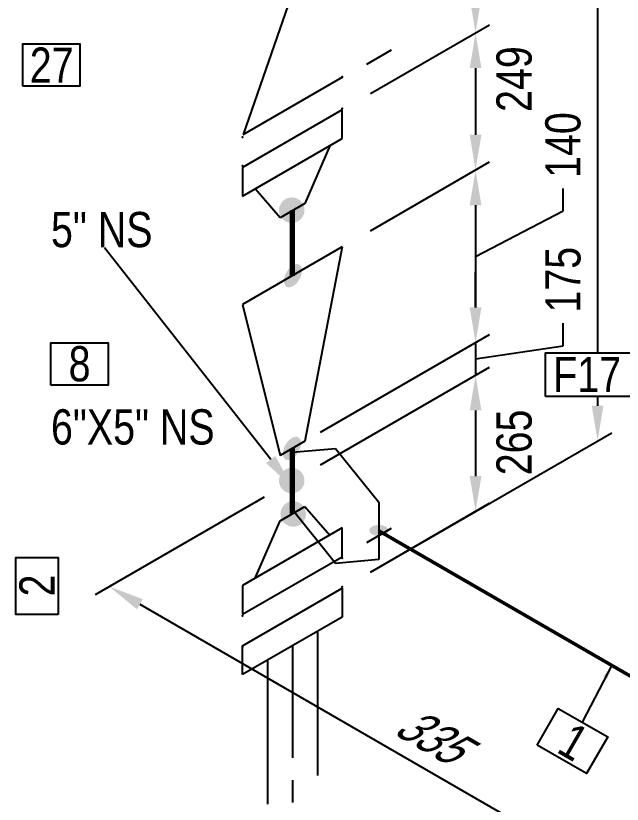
# Model space of a CAD drawing. Header units: millimetres. Extents: x 0 to 594, y 0 to 420.
# Drawn here: x 284.2 to 327.2, y 136.5 to 192.5 of the extents above; entities that cross this region are included whole.
import ezdxf
from ezdxf import colors
from ezdxf.entities.mleader import LeaderData, LeaderLine
from ezdxf.enums import TextEntityAlignment as Align
from ezdxf.math import Vec2, Vec3

# ---------------------------------------------------------------- set-up
doc = ezdxf.new("R2010")
doc.units = ezdxf.units.MM
doc.header["$LTSCALE"] = 0.25
doc.linetypes.add('CENTER', pattern=[50.800000000000004, 31.75, -6.35, 6.35, -6.35])
doc.linetypes.add('DASHED2', pattern=[9.524999999999999, 6.35, -3.175])
for name, color, linetype in [('기호', 4, 'Continuous'), ('밸브', 4, 'Continuous'), ('연속', 7, 'DASHED2'), ('열 추적 선', 7, 'CENTER'), ('용접', 1, 'Continuous'), ('주석', 7, 'Continuous'), ('치수', 1, 'Continuous')]:
    doc.layers.add(name, color=color, linetype=linetype)
doc.layers.add('파이프', color=3, linetype='Continuous', lineweight=70)
doc.layers.add('파이프 작은 보어', color=30, linetype='Continuous', lineweight=50)
doc.styles.add('AdskIsoAnnotation', font='arial.ttf', dxfattribs={"width": 0.8, "height": 1})
doc.styles.add('AdskIsoMetric', font='arial.ttf', dxfattribs={"width": 0.8, "height": 2.5})
doc.styles.add('AdskIsoMetric-30', font='arial.ttf', dxfattribs={"width": 0.8, "height": 2.5})
doc.styles.add('AdskIsoMetric30', font='arial.ttf', dxfattribs={"width": 0.8, "oblique": 30, "height": 2.5})
doc.styles.get("Standard").update_dxf_attribs({"font": 'arial.ttf'})
doc.dimstyles.new('AdskIsoMetric', dxfattribs={"dimtxt": 2.5, "dimasz": 2.5, "dimexe": 1, "dimexo": 2, "dimgap": 0.8, "dimtad": 1, "dimdec": 0, "dimrnd": 1, "dimzin": 0, "dimdsep": 46, "dimtxsty": 'AdskIsoMetric', "dimcen": 0, "dimclrt": 7, "dimadec": 0, "dimazin": 0, "dimtfac": 1, "dimtdec": 0, "dimtmove": 1, "dimatfit": 3, "dimfxl": 0, "dimfrac": 2, "dimtolj": 1, "dimtzin": 0, "dimarcsym": 0})

# ---------------------------------------------------------------- blocks, each defined once
blk = doc.blocks.new('끝 장비-2-IsoRight')
at = {"color": 0, "linetype": 'ByBlock', "lineweight": -2, "extrusion": (-0.7071067811865476, -0.408248290463863, 0.5773502691896257)}
for p, q in [((-0.08838834764831839, 0.1530931089239486), (-0.5303300858899107, 0.4082482904638631)), ((-0.08838834764831846, -0.1530931089239486), (-0.08838834764831842, 0.2551551815399143)), ((-0.08838834764831842, 0.2551551815399143), (2.081668171172169e-17, 0.2041241452319315)), ((-0.08838834764831846, -0.05103103630798286), (-0.5303300858899107, 0.2041241452319316)), ((2.081668171172169e-17, 0.2041241452319315), (-2.081668171172169e-17, -0.2041241452319315)), ((-2.081668171172169e-17, -0.2041241452319315), (-0.08838834764831846, -0.1530931089239486))]:
    blk.add_line(p, q, dxfattribs=at)
blk = doc.blocks.new('개스킷-2-IsoRight')
at = {"color": 0, "linetype": 'ByBlock', "lineweight": -2, "extrusion": (-1, 0, 0)}
for p in [(-0.05293575327064105, 0.2346866166324917), (0.04419417382415927, 0.17860862707794), (-0.04419417382415924, -0.17860862707794), (0.0441941738241592, -0.2296396633859229)]:
    blk.add_point(p, dxfattribs=at)
blk = doc.blocks.new('플랜지WN-2-IsoRight')
at = {"color": 0, "linetype": 'ByBlock', "lineweight": -2, "extrusion": (-0.7071067811865476, -0.408248290463863, 0.5773502691896257)}
for p, q in [((0.1104854345603982, 0.1403353498469528), (0.02209708691207962, 0.1913663861549358)), ((0.02209708691207962, 0.1913663861549358), (0.02209708691207957, -0.2168819043089272)), ((-0.1104854345603981, 0.1148198316929615), (0.02209708691207961, 0.1403353498469529)), ((0.110485434560398, -0.2679129406169101), (0.1104854345603982, 0.1403353498469528)), ((-0.1104854345603981, 0.01275775907699575), (-0.1104854345603981, 0.1148198316929615)), ((0.02209708691207957, -0.1658508680009443), (-0.1104854345603981, 0.01275775907699575)), ((0.02209708691207957, -0.2168819043089272), (0.110485434560398, -0.2679129406169101))]:
    blk.add_line(p, q, dxfattribs=at)
blk = doc.blocks.new('화살표된 체크 밸브-2-Iso2DSkew0')
h = blk.add_hatch(color=256)
h.paths.add_polyline_path([(2.335108053483557, 6.741199315272378), (3.081431742627578, 6.741260187797661), (3.572562487214167, 10.31342256739681)], flags=0)
h.paths.add_polyline_path([(1.588756181558448, 6.741138440448418), (2.335108053483557, 6.741199315272378), (3.572562487214167, 10.31342256739681)], flags=0)
at = {"color": 0, "extrusion": (0.7071067811865475, -0.4082482904639373, 0.5773502691895733)}
for p, q in [((-3.502990759890617, 6.217668327601036), (3.568077051974861, 10.30015123224412)), ((3.568077051974861, 10.30015123224412), (-3.502990759884187, -10.11226329094829)), ((-3.502990759884187, -10.11226329094829), (3.568077051981291, -6.029780386305205))]:
    blk.add_line(p, q, dxfattribs=at)
blk = doc.blocks.new('리듀서 CONC-2-IsoRight')
at = {"color": 0, "linetype": 'ByBlock', "lineweight": -2, "extrusion": (-0.7071067811865476, -0.408248290463863, 0.5773502691896257)}
for p, q in [((-0.2651650429449554, 0.1020620726159658), (-0.2651650429449554, 0.2041241452319316)), ((0.2651650429449554, 0.05103103630798281), (-0.2651650429449554, 0.2041241452319316)), ((0.2651650429449553, -0.3572172541558802), (-0.2651650429449554, 0.1020620726159658)), ((0.2651650429449553, -0.3572172541558802), (0.2651650429449554, 0.05103103630798281))]:
    blk.add_line(p, q, dxfattribs=at)
blk = doc.blocks.new('*D89')
at = {"layer": 'Defpoints', "color": 0}
for p in [(303.7951779311902, 159.4501070608708), (344.6285850452859, 135.8749284716878), (331.6382039885243, 128.3749284716725)]:
    blk.add_point(p, dxfattribs=at)
at = {"layer": '치수', "color": 0, "lineweight": -2}
for p, q in [((301.7951779311911, 158.2954065224893), (289.8047968744281, 151.3727567916642)), ((292.9698603838904, 150.7001070608578), (329.4731404790616, 129.6249284716697)), ((342.6285850452869, 134.7202279333063), (330.6382039885248, 127.7975782024818))]:
    blk.add_line(p, q, dxfattribs=at)
at = {"layer": '치수', "color": 0}
for points in [[(293.1781937172233, 151.0609509791016), (292.7615270505576, 150.339263142614), (290.8047968744277, 151.9501070608549)], [(329.6814738123945, 129.9857723899135), (329.2648071457288, 129.2640845534259), (331.6382039885243, 128.3749284716725)]]:
    blk.add_solid(points, dxfattribs=at)
at = {"layer": '치수', "color": 7, "insert": (313.4877999447344, 141.4709664003112), "char_height": 2.5, "attachment_point": 5, "rotation": 330.0000000000746, "style": 'AdskIsoMetric30'}
blk.add_mtext('\\A1;335', dxfattribs=at)
blk = doc.blocks.new('*D114')
at = {"layer": 'Defpoints', "color": 0}
for p in [(303.7951779311749, 204.5644243787466), (316.7855589879406, 191.2375719279158), (307.3307118371192, 185.7788133802481)]:
    blk.add_point(p, dxfattribs=at)
at = {"layer": '치수', "color": 0, "lineweight": -2}
for p, q in [((305.7951779311749, 205.7191249171246), (317.7855589879406, 212.6417746479271)), ((316.7855589879406, 209.5644243787382), (316.7855589879406, 193.7375719279158)), ((309.3307118371192, 186.9335139186261), (317.7855589879406, 191.8149221971048))]:
    blk.add_line(p, q, dxfattribs=at)
at = {"layer": '치수', "color": 0}
for points in [[(316.3688923212739, 209.5644243787382), (317.2022256546073, 209.5644243787382), (316.7855589879406, 212.0644243787382)], [(316.3688923212739, 193.7375719279158), (317.2022256546073, 193.7375719279158), (316.7855589879406, 191.2375719279158)]]:
    blk.add_solid(points, dxfattribs=at)
at = {"layer": '치수', "color": 7, "insert": (314.5192594746779, 200.3425495192862), "char_height": 2.5, "attachment_point": 5, "rotation": 90, "style": 'AdskIsoMetric-30'}
blk.add_mtext('\\A1;362', dxfattribs=at)
blk = doc.blocks.new('개스킷 해치 표식-2-IsoRight')
at = {"linetype": 'ByBlock', "lineweight": -2, "extrusion": (-0.7071067811865476, -0.408248290463863, 0.5773502691896257)}
blk.add_line((0, 0), (-2.081668171172169e-17, -0.1020620726159658), dxfattribs=at)
blk = doc.blocks.new('*D115')
at = {"layer": 'Defpoints', "color": 0}
for p in [(307.330711837118, 185.7788133802473), (316.7855589879483, 181.5098599488812), (307.3307118371192, 176.0511014012083)]:
    blk.add_point(p, dxfattribs=at)
at = {"layer": '치수', "color": 0, "lineweight": -2}
for p, q in [((309.330711837118, 186.9335139186255), (317.7855589879483, 191.8149221971101)), ((316.7855589879483, 188.737571927921), (316.7855589879483, 184.0098599488812)), ((309.3307118371192, 177.2058019395865), (317.7855589879483, 182.0872102180703))]:
    blk.add_line(p, q, dxfattribs=at)
at = {"layer": '치수', "color": 0}
for points in [[(316.3688923212816, 188.737571927921), (317.202225654615, 188.737571927921), (316.7855589879483, 191.237571927921)], [(316.3688923212816, 184.0098599488812), (317.202225654615, 184.0098599488812), (316.7855589879483, 181.5098599488812)]]:
    blk.add_solid(points, dxfattribs=at)
at = {"layer": '치수', "color": 7, "insert": (319.5351896449608, 187.9612159384043), "char_height": 2.5, "attachment_point": 5, "rotation": 90, "style": 'AdskIsoMetric-30'}
blk.add_mtext('\\A1;249', dxfattribs=at)
blk = doc.blocks.new('*D116')
at = {"layer": 'Defpoints', "color": 0}
for p in [(307.3307118371205, 176.051101401209), (316.7855589879522, 169.2624112349877), (307.3307118371231, 163.8036526873139)]:
    blk.add_point(p, dxfattribs=at)
at = {"layer": '치수', "color": 0, "lineweight": -2}
for p, q in [((309.3307118371205, 177.2058019395874), (317.7855589879522, 182.0872102180735)), ((322.9992912601039, 178.6056355919368), (322.9992912601039, 180.2056355919368)), ((316.7855589879522, 179.0098599488843), (316.7855589879522, 171.7624112349877)), ((316.7855589879522, 175.386135591936), (322.9992912601039, 178.6056355919368)), ((309.3307118371231, 164.9583532256923), (317.7855589879522, 169.8397615041769))]:
    blk.add_line(p, q, dxfattribs=at)
at = {"layer": '치수', "color": 0}
for points in [[(316.3688923212855, 179.0098599488843), (317.2022256546189, 179.0098599488843), (316.7855589879522, 181.5098599488843)], [(316.3688923212855, 171.7624112349877), (317.2022256546189, 171.7624112349877), (316.7855589879522, 169.2624112349877)]]:
    blk.add_solid(points, dxfattribs=at)
at = {"layer": '치수', "color": 7, "insert": (322.9992912601039, 183.2819263122042), "char_height": 2.5, "attachment_point": 5, "rotation": 90, "style": 'AdskIsoMetric-30'}
blk.add_mtext('\\A1;140', dxfattribs=at)
blk = doc.blocks.new('*D117')
at = {"layer": 'Defpoints', "color": 0}
for p in [(316.7855589879547, 166.9501070608642), (303.7951779311903, 161.7624112349931), (303.7951779311903, 159.4501070608708)]:
    blk.add_point(p, dxfattribs=at)
at = {"layer": '치수', "color": 0, "lineweight": -2}
for p, q in [((316.7855589879547, 171.7624112349865), (316.7855589879547, 174.2624112349865)), ((322.999291260102, 169.039759147934), (322.999291260102, 170.639759147934)), ((305.7951779311903, 162.9171117733715), (317.7855589879547, 169.8397615041757)), ((316.7855589879547, 169.2624112349865), (316.7855589879547, 166.9501070608642)), ((316.7855589879547, 169.2624112349865), (316.7855589879547, 166.9501070608642)), ((316.7855589879547, 168.1062591479253), (322.999291260102, 169.039759147934)), ((305.7951779311903, 160.6048075992493), (317.7855589879547, 167.5274573300534)), ((316.7855589879547, 164.4501070608642), (316.7855589879547, 161.9501070608642))]:
    blk.add_line(p, q, dxfattribs=at)
at = {"layer": '치수', "color": 0}
for points in [[(316.368892321288, 171.7624112349865), (317.2022256546214, 171.7624112349865), (316.7855589879547, 169.2624112349865)], [(316.368892321288, 164.4501070608642), (317.2022256546214, 164.4501070608642), (316.7855589879547, 166.9501070608642)]]:
    blk.add_solid(points, dxfattribs=at)
at = {"layer": '치수', "color": 7, "insert": (322.999291260102, 173.7269639200431), "char_height": 2.5, "attachment_point": 5, "rotation": 90, "style": 'AdskIsoMetric-30'}
blk.add_mtext('\\A1;175', dxfattribs=at)
blk = doc.blocks.new('*D118')
at = {"layer": 'Defpoints', "color": 0}
for p in [(303.7951779311903, 159.4501070608708), (316.7855589879561, 157.2915796737803), (307.3307118371296, 151.8328211261056)]:
    blk.add_point(p, dxfattribs=at)
at = {"layer": '치수', "color": 0, "lineweight": -2}
for p, q in [((305.7951779311903, 160.6048075992497), (317.7855589879561, 167.5274573300573)), ((316.7855589879561, 164.4501070608679), (316.7855589879561, 159.7915796737803)), ((309.3307118371296, 152.9875216644845), (317.7855589879561, 157.8689299429697))]:
    blk.add_line(p, q, dxfattribs=at)
at = {"layer": '치수', "color": 0}
for points in [[(316.3688923212894, 164.4501070608679), (317.2022256546227, 164.4501070608679), (316.7855589879561, 166.9501070608679)], [(316.3688923212894, 159.7915796737803), (317.2022256546227, 159.7915796737803), (316.7855589879561, 157.2915796737803)]]:
    blk.add_solid(points, dxfattribs=at)
at = {"layer": '치수', "color": 7, "insert": (319.5351896449682, 162.184343367329), "char_height": 2.5, "attachment_point": 5, "rotation": 90, "style": 'AdskIsoMetric-30'}
blk.add_mtext('\\A1;265', dxfattribs=at)
blk = doc.blocks.new('*D119')
at = {"layer": 'Defpoints', "color": 0}
for p in [(303.7951779311543, 263.3130311820212), (325.4458130257627, 162.2915796737581), (307.3307118371296, 151.8328211261056)]:
    blk.add_point(p, dxfattribs=at)
at = {"layer": '치수', "color": 0, "lineweight": -2}
for p, q in [((305.7951779311543, 264.4677317204003), (326.4458130257627, 276.3903814512066)), ((325.4458130257627, 273.3130311820171), (325.4458130257627, 164.7915796737581)), ((309.3307118371296, 152.9875216644846), (326.4458130257627, 162.8689299429476))]:
    blk.add_line(p, q, dxfattribs=at)
at = {"layer": '치수', "color": 0}
for points in [[(325.029146359096, 273.3130311820171), (325.8624796924294, 273.3130311820171), (325.4458130257627, 275.8130311820171)], [(325.029146359096, 164.7915796737581), (325.8624796924294, 164.7915796737581), (325.4458130257627, 162.2915796737581)]]:
    blk.add_solid(points, dxfattribs=at)
at = {"layer": '치수', "color": 7, "insert": (323.1795135124987, 222.8238567938488), "char_height": 2.5, "attachment_point": 5, "rotation": 90, "style": 'AdskIsoMetric-30'}
blk.add_mtext('\\A1;1962', dxfattribs=at)
blk = doc.blocks.new('Olet1-1-Iso2DSkew0')
at = {"color": 0, "linetype": 'ByBlock', "lineweight": -2, "extrusion": (0.7071067811847653, 0.4082482904651542, -0.5773502691908955)}
for p, q in [((0.0001069527171992934, 2.041179703118184), (3.061969131174193, 2.3146542024687)), ((3.061969131174193, 2.3146542024687), (6.123831309629354, -1.494354202776228)), ((0.0001069527153660932, -2.04130320147726), (0.0001069527171992934, 2.041179703118184)), ((6.123831309629354, -1.494354202776228), (6.123831309627525, -5.576837107371676)), ((3.061969131170527, -5.850311606722189), (0.0001069527153660932, -2.04130320147726)), ((6.123831309627525, -5.576837107371676), (3.061969131170527, -5.850311606722189))]:
    blk.add_line(p, q, dxfattribs=at)
blk = doc.blocks.new('Buttweld')
at = {"lineweight": -2}
blk.add_hatch(color=0, dxfattribs=at).paths.add_polyline_path([(0.04399514976077742, -0.002606086945810659), (0.04330731180660574, 0.005255936846196026), (0.04126469755226539, 0.01287907702365859), (0.03792937079826185, 0.02003170832977988), (0.03340267376025871, 0.0264965016817295), (0.02782214783713649, 0.03207702760485173), (0.02135735448518687, 0.03660372464285486), (0.01420472317906558, 0.03993905139685841), (0.006581583001603011, 0.04198166565119876), (-0.001280440790403681, 0.04266950360537045), (-0.009142464582410366, 0.04198166565119876), (-0.01676560475987293, 0.03993905139685841), (-0.02391823606599422, 0.03660372464285487), (-0.03038302941794385, 0.03207702760485173), (-0.03596355534106607, 0.02649650168172951), (-0.04049025237906921, 0.02003170832977988), (-0.04382557913307276, 0.0128790770236586), (-0.0458681933874131, 0.005255936846196026), (-0.04655603134158478, -0.002606086945810653), (-0.0458681933874131, -0.01046811073781733), (-0.04382557913307276, -0.01809125091527991), (-0.04049025237906921, -0.02524388222140119), (-0.03596355534106607, -0.03170867557335082), (-0.03038302941794385, -0.03728920149647304), (-0.02391823606599425, -0.04181589853447618), (-0.01676560475987292, -0.04515122528847974), (-0.009142464582410366, -0.04719383954282007), (-0.001280440790403688, -0.04788167749699176), (0.006581583001602991, -0.04719383954282008), (0.01420472317906554, -0.04515122528847974), (0.02135735448518687, -0.04181589853447618), (0.02782214783713648, -0.03728920149647305), (0.0334026737602587, -0.03170867557335083), (0.03792937079826184, -0.02524388222140123), (0.04126469755226539, -0.0180912509152799), (0.04330731180660574, -0.01046811073781735)], is_closed=False, flags=0)
blk = doc.blocks.new('Weld-2-IsoLeft')
blk.add_hatch(color=256).paths.add_polyline_path([(-0.03295205048690789, 0.01689701413811163), (-0.02690638526797771, 0.01982586324187783), (-0.02007166476396594, 0.02210410340988174), (-0.01265555849885156, 0.02366251146746373), (-0.004883401108769191, 0.0244537359743867), (0.0030086543368849, 0.0244537359743867), (0.01078081172696726, 0.02366251146746373), (0.01819691799208164, 0.02210410340988174), (0.02503163849609341, 0.01982586324187782), (0.0310773037150236, 0.01689701413811162), (0.03615021917044922, 0.01340654769653193), (0.04009624689327626, 0.009460519973704873), (0.04279548882793299, 0.005178829025202216), (0.0441659298741172, 0.0006915718638540217), (0.04416592987411721, -0.003864908472153813), (0.04279548882793299, -0.008352165633502013), (0.04009624689327626, -0.01263385658200467), (0.03615021917044921, -0.01657988430483172), (0.03107730371502358, -0.02007035074641141), (0.02503163849609341, -0.02299919985017761), (0.01819691799208163, -0.02527744001818153), (0.01078081172696726, -0.02683584807576352), (0.003008654336884886, -0.02762707258268648), (-0.004883401108769197, -0.02762707258268648), (-0.01265555849885155, -0.02683584807576352), (-0.02007166476396596, -0.02527744001818152), (-0.02690638526797772, -0.0229991998501776), (-0.0329520504869079, -0.02007035074641141), (-0.03802496594233352, -0.01657988430483172), (-0.04197099366516055, -0.01263385658200467), (-0.0446702355998173, -0.008352165633501992), (-0.0460406766460015, -0.003864908472153809), (-0.0460406766460015, 0.0006915718638540251), (-0.04467023559981731, 0.005178829025202209), (-0.04197099366516055, 0.009460519973704888), (-0.03802496594233352, 0.01340654769653193)], is_closed=False, flags=0)
blk = doc.blocks.new('Weld-2-IsoRight')
blk.add_hatch(color=256).paths.add_polyline_path([(-0.03110926873516343, 0.02008880575939381), (-0.03062289385341115, 0.01338868154514116), (-0.02917854746281879, 0.006330519876898628), (-0.02682011529758997, -0.0008712205746463509), (-0.02361925712564089, -0.007997718570130121), (-0.01967322940281385, -0.01483243907414189), (-0.01510193018468057, -0.02116771256270268), (-0.01004425608479501, -0.02681104495666568), (-0.004653881971375605, -0.03159096645690429), (0.0009054083658023016, -0.03536224156739075), (0.006464698702980203, -0.03801028200225019), (0.01185507281639961, -0.03945462839284254), (0.01691274691628516, -0.0396513950049642), (0.02148404613441846, -0.03859460318467457), (0.02543007385724549, -0.03631636301667064), (0.02863093202919458, -0.03288589767561209), (0.03098936419442341, -0.02840744011498779), (0.03243371058501576, -0.02301706600156838), (0.03292008546676804, -0.01687855912512924), (0.03243371058501576, -0.0101784349108766), (0.0309893641944234, -0.003120273242634065), (0.02863093202919458, 0.004081467208910915), (0.0254300738572455, 0.01120796520439469), (0.02148404613441846, 0.01804268570840644), (0.01691274691628519, 0.02437795919696724), (0.01185507281639961, 0.03002129159093025), (0.006464698702980212, 0.03480121309116886), (0.0009054083658023137, 0.03857248820165531), (-0.004653881971375583, 0.04122052863651475), (-0.01004425608479497, 0.04266487502710711), (-0.01510193018468056, 0.04286164163922877), (-0.01967322940281384, 0.04180484981893912), (-0.02361925712564087, 0.03952660965093521), (-0.02682011529758996, 0.03609614430987668), (-0.02917854746281879, 0.03161768674925233), (-0.03062289385341116, 0.02622731263583295)], is_closed=False, flags=0)
blk = doc.blocks.new('AnnoRect')
at = {"color": 0, "linetype": 'ByBlock', "lineweight": -2}
blk.add_wipeout([(-0.8095147142857141, -0.5999939999999999), (-0.8095147142857141, 0.5999939999999997), (0.8095147142857136, 0.5999939999999997), (0.8095147142857136, -0.5999939999999997)], dxfattribs=at)
blk.add_lwpolyline([(-0.8095147142857141, -0.5999939999999999), (-0.8095147142857141, 0.5999940000000001), (0.8095147142857141, 0.5999940000000004), (0.8095147142857141, -0.5999939999999997)], close=True, dxfattribs=at)
at = {"color": 0, "linetype": 'ByBlock', "lineweight": -2, "style": 'AdskIsoAnnotation', "width": 0.8}
blk.add_attdef('XX', text='', height=1, dxfattribs=at).set_placement((0, 0), align=Align.MIDDLE_CENTER)

msp = doc.modelspace()

# ---------------------------------------------------------------- linework, layer by layer
at = {"layer": '열 추적 선', "color": 1}
msp.add_line((303.7951779311941, 147.750338221464), (303.7951779311941, 115.5459296095805), dxfattribs=at)
at = {"layer": '파이프'}
for points in [[(303.7951779311859, 174.0098599488886), (303.7951779311841, 178.6344682971324)], [(303.7951779311913, 157.1378028867497), (303.7951779311895, 161.7624112349934)]]:
    msp.add_lwpolyline(points, dxfattribs=at)
at = {"layer": '파이프 작은 보어'}
msp.add_lwpolyline([(339.3252841863812, 138.9367906501614), (309.9189022880926, 155.9145731549837)], dxfattribs=at)

# ---------------------------------------------------------------- block references
at = {"layer": '기호', "xscale": 20, "yscale": 20, "zscale": 20, "rotation": 120.000000000018}
msp.add_blockref('리듀서 CONC-2-IsoRight', (303.7951779311863, 167.8861355919413), dxfattribs=at)
at = {"layer": '기호'}
msp.add_blockref('Olet1-1-Iso2DSkew0', (303.7951779311916, 159.4501070608715), dxfattribs=at)
at = {"layer": '밸브'}
msp.add_blockref('화살표된 체크 밸브-2-Iso2DSkew0', (303.7951779311761, 194.1509981533417), dxfattribs=at)
for name, p, xscale, yscale, zscale, rotation in [('개스킷-2-IsoRight', (303.7951779311825, 184.8591317190178), 20, 20, 20, 300.0000000000329), ('플랜지WN-2-IsoRight', (303.7951779311838, 181.1860201125296), 19.99999999999999, 19.99999999999999, 19.99999999999999, 120.0000000000144), ('플랜지WN-2-IsoRight', (303.7951779311915, 154.5862510713576), 20, 20, 20, 300.0000000000144), ('개스킷-2-IsoRight', (303.7951779311927, 150.9131394648753), 20, 20, 20, 120.0000000000329)]:
    msp.add_blockref(name, p, dxfattribs=dict(at, xscale=xscale, yscale=yscale, zscale=zscale, rotation=rotation))
at = {"layer": '연속', "xscale": 20, "yscale": 20, "zscale": 20, "rotation": 119.9999999999994}
msp.add_blockref('끝 장비-2-IsoRight', (303.7951779311941, 149.7915796737833), dxfattribs=at)
at = {"layer": '용접'}
for name, p, xscale, yscale, zscale, rotation in [('Buttweld', (303.7951779311851, 178.6344682971312), 20, 20, 20, 269.9999999996124), ('Weld-2-IsoRight', (303.7951779311863, 174.0098599488889), 20, 20, 20, 299.9999999997735), ('Weld-2-IsoRight', (303.7951779311902, 161.762411234993), 20, 20, 20, 119.9999999997735), ('Buttweld', (303.7951779311916, 159.45010706087), 20, 20, 20, 270), ('Buttweld', (303.7951779311927, 157.1378028867515), 20, 20, 20, 89.99999999959745), ('Weld-2-IsoLeft', (309.9189022880915, 155.9145731549826), 15, 15, 15, 180.0000000000312)]:
    msp.add_blockref(name, p, dxfattribs=dict(at, xscale=xscale, yscale=yscale, zscale=zscale, rotation=rotation))
at = {"layer": '주석'}
ref = msp.add_blockref('AnnoRect', (286.6831335419799, 188.9562647223653), dxfattribs=dict(at, xscale=2.5, yscale=2.5, zscale=2.5))
ref.add_attrib('XX_001', '27', (285.1517556429349, 187.7011487605644), dxfattribs={"layer": '0', "color": 0, "linetype": 'ByBlock', "lineweight": -2, "height": 2.5, "style": 'AdskIsoAnnotation', "width": 0.8})
ref = msp.add_blockref('AnnoRect', (285.6593467562659, 151.9999993201838), dxfattribs=dict(at, xscale=2.5, yscale=2.5, zscale=2.5, rotation=90.00000000002012))
ref.add_attrib('XX_001', '2', (286.914462718067, 151.2557974102251), dxfattribs={"layer": '0', "color": 0, "linetype": 'ByBlock', "lineweight": -2, "height": 2.5, "rotation": 90.00000000002012, "style": 'AdskIsoAnnotation', "width": 0.8})
at = {"layer": '치수', "xscale": 20, "yscale": 20, "zscale": 20}
for p, rotation in [((309.062762644684, 189.0219329624298), 120.0000000000183), ((309.0627626446943, 155.0759407082873), 120.0000000000224), ((309.0627626446943, 155.0759407082873), 120.0000000000193)]:
    msp.add_blockref('개스킷 해치 표식-2-IsoRight', p, dxfattribs=dict(at, rotation=rotation))

# ---------------------------------------------------------------- texts
at = {"layer": '주석', "char_height": 2.5, "attachment_point": 7, "style": 'AdskIsoAnnotation'}
for s, insert in [('{\\Q0;5" NS}', (286.6593467562648, 175.9999993201832)), ('{\\Q0;6"X5" NS}', (286.6593467562648, 161.999999320187))]:
    msp.add_mtext(s, dxfattribs=dict(at, insert=insert))

# ---------------------------------------------------------------- dimensions: what is measured, and where the dimension line sits
at = {"layer": '치수'}
for base, p1, p2, angle, text, override, picture, middle in [((325.4458130257627, 162.2915796737581), (303.7951779311542, 263.3130311820211), (307.3307118371295, 151.8328211261056), 270.0000000000196, '1962', {"dimtad": 0, "dimlfac": 17.59915503402741, "dimtxsty": 'AdskIsoMetric-30', "dimse1": 0, "dimse2": 0, "dimsd1": 0, "dimsd2": 0, "dimtmove": 1}, '*D119', (323.1795135124987, 222.8238567938488)), ((316.7855589879406, 191.2375719279158), (303.7951779311747, 204.5644243787465), (307.3307118371191, 185.778813380248), 270.0000000000196, '362', {"dimtad": 0, "dimlfac": 19.26740631587289, "dimtxsty": 'AdskIsoMetric-30', "dimse1": 0, "dimse2": 0, "dimsd1": 0, "dimsd2": 0, "dimtmove": 1}, '*D114', (314.5192594746779, 200.3425495192862)), ((316.7855589879483, 181.5098599488812), (307.3307118371179, 185.7788133802473), (307.3307118371191, 176.0511014012082), 270.0000000000196, '249', {"dimtad": 0, "dimlfac": 25.6384132812942, "dimtxsty": 'AdskIsoMetric-30', "dimse1": 0, "dimse2": 0, "dimsd1": 0, "dimsd2": 0, "dimtmove": 1}, '*D115', (319.5351896449608, 187.9612159384043)), ((316.7855589879522, 169.2624112349877), (307.3307118371204, 176.0511014012089), (307.330711837123, 163.8036526873138), 270.000000000013, '140', {"dimtad": 0, "dimlfac": 11.43095213300757, "dimtxsty": 'AdskIsoMetric-30', "dimse1": 0, "dimse2": 0, "dimsd1": 0, "dimsd2": 0, "dimtmove": 1}, '*D116', (322.9992912601039, 181.0056355919367)), ((316.7855589879547, 166.9501070608642), (303.7951779311902, 161.762411234993), (303.7951779311902, 159.4501070608708), 270.0000000000326, '175', {"dimtad": 0, "dimlfac": 75.55018148350369, "dimtxsty": 'AdskIsoMetric-30', "dimse1": 0, "dimse2": 0, "dimsd1": 0, "dimsd2": 0, "dimtmove": 1}, '*D117', (322.999291260102, 171.4397591479338)), ((316.7855589879561, 157.2915796737803), (303.7951779311902, 159.4501070608708), (307.3307118371295, 151.8328211261056), 270.000000000026, '265', {"dimtad": 0, "dimlfac": 34.83144813943218, "dimtxsty": 'AdskIsoMetric-30', "dimse1": 0, "dimse2": 0, "dimsd1": 0, "dimsd2": 0, "dimtmove": 1}, '*D118', (319.5351896449682, 162.184343367329)), ((331.6382039885243, 128.3749284716725), (303.7951779311902, 159.4501070608708), (344.6285850452859, 135.8749284716878), 330.0000000000746, '335', {"dimtad": 0, "dimlfac": 7.099795633210138, "dimtxsty": 'AdskIsoMetric30', "dimse1": 0, "dimse2": 0, "dimsd1": 0, "dimsd2": 0, "dimtmove": 1}, '*D89', (313.4877999447344, 141.4709664003112))]:
    dim = msp.add_linear_dim(base=base, p1=p1, p2=p2, angle=angle, text=text, dimstyle='AdskIsoMetric', override=override, dxfattribs=at)
    dim.commit()
    dim.dimension.update_dxf_attribs({"geometry": picture, "text_midpoint": middle, "dimtype": 160})

# ---------------------------------------------------------------- leaders
at = {"layer": '주석'}
ml = msp.add_multileader_mtext('Standard', dxfattribs=at)
ml.set_content('')
ml.set_leader_properties()
ml.build(insert=Vec2(0, 0))
ml.multileader.update_dxf_attribs({"dogleg_length": 0, "arrow_head_size": 2.5})
ctx = ml.context
ctx.base_point, ctx.arrow_head_size, ctx.plane_origin = Vec3(290.4446707104261, 175.9999993201847), 2.5, Vec3(44.65934675626499, -6.798160612936559e-07)
notes = []
notes.append((ctx, [(0, (1, 1, 0), (290.4446707104261, 175.9999993201847), (-1, 0), 0, [(0, [(303.7951779311915, 158.9999993201841)], 0, [])])]))
ctx.mtext, ml.multileader.dxf.content_type = None, 0
ml = msp.add_multileader_mtext('Standard', dxfattribs=at)
ml.set_content('')
ml.set_leader_properties()
ml.build(insert=Vec2(0, 0))
ml.multileader.update_dxf_attribs({"dogleg_length": 0, "arrow_head_size": 0})
ctx = ml.context
ctx.base_point, ctx.arrow_head_size, ctx.plane_origin = Vec3(324.3517702012363, 142.3322619448977), 0, Vec3(44.65934675626499, -6.798160612936559e-07)
notes.append((ctx, [(0, (1, 1, 0), (324.3517702012363, 142.3322619448977), (-1, 0), 0, [(0, [(326.4503847454413, 146.3701173081564)], 0, [])])]))
ctx.mtext, ml.multileader.dxf.content_type = None, 0
for ctx, leaders in notes:
    for number, flags, end, landing, length, lines in leaders:
        leader = LeaderData()
        leader.index, (leader.has_last_leader_line, leader.has_dogleg_vector, leader.attachment_direction) = number, flags
        leader.last_leader_point, leader.dogleg_vector, leader.dogleg_length = Vec3(end), Vec3(landing), length
        for number, points, colour, breaks in lines:
            line = LeaderLine()
            line.index, line.vertices, line.color, line.breaks = number, Vec3.list(points), colors.encode_raw_color(colour), breaks
            leader.lines.append(line)
        ctx.leaders.append(leader)

# ---------------------------------------------------------------- next in the draw order: block references
ref = msp.add_blockref('AnnoRect', (288.6831335419788, 167.7519170319139), dxfattribs=dict(at, xscale=2.5, yscale=2.5, zscale=2.5))
ref.add_attrib('XX_001', '8', (287.9109643741753, 166.5181175776165), dxfattribs={"layer": '0', "color": 0, "linetype": 'ByBlock', "lineweight": -2, "height": 2.5, "style": 'AdskIsoAnnotation', "width": 0.8})
ref = msp.add_blockref('AnnoRect', (330.6593467562632, 166.999999320183), dxfattribs=dict(at, xscale=10.99630996309963, yscale=2.585266030013643, zscale=2.5))
ref.add_attrib('XX_001', 'F17 B21 G26', (322.2991830454856, 165.749999320183), dxfattribs={"layer": '0', "color": 0, "linetype": 'ByBlock', "lineweight": -2, "height": 2.5, "style": 'AdskIsoAnnotation', "width": 0.8})
ref = msp.add_blockref('AnnoRect', (323.6593467562633, 140.9999993201837), dxfattribs=dict(at, xscale=2.5, yscale=2.5, zscale=2.5, rotation=330.0000000000735))
ref.add_attrib('XX_001', '1', (322.4493187561746, 140.2493262349411), dxfattribs={"layer": '0', "color": 0, "linetype": 'ByBlock', "lineweight": -2, "height": 2.5, "rotation": 330.0000000000735, "style": 'AdskIsoAnnotation', "width": 0.8})

doc.saveas('drawing.dxf')
